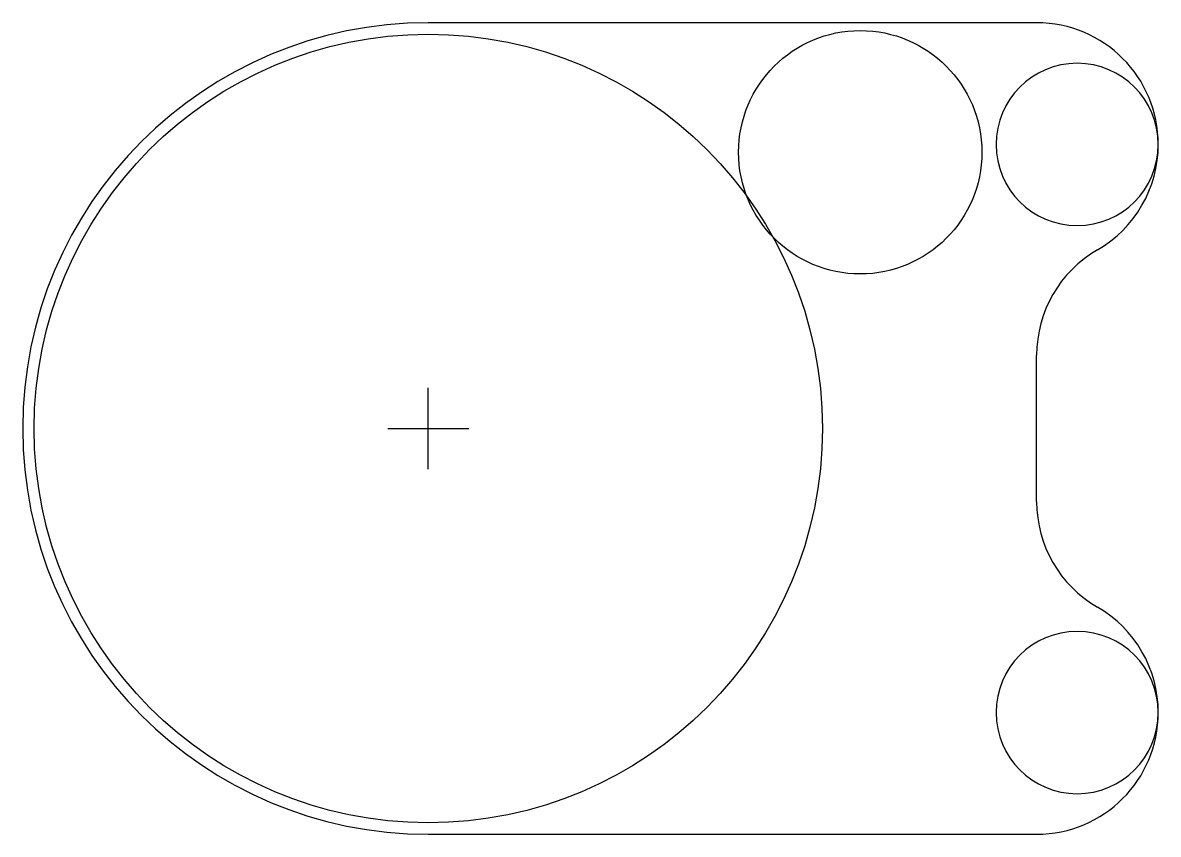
# Model space of a CAD drawing. Header units: millimetres. Extents: x 0 to 28, y 0 to 20.
import ezdxf

# ---------------------------------------------------------------- set-up
doc = ezdxf.new("R2010")
doc.units = ezdxf.units.MM
for name, color, linetype in [('BOARD_PROFILE_AND_HOLES', 7, 'CONTINUOUS'), ('LED_OPTICAL_AXIS', 7, 'CONTINUOUS'), ('LED_REFLECTOR_OD', 7, 'CONTINUOUS'), ('PHOTORESISTOR_OD', 7, 'CONTINUOUS')]:
    doc.layers.add(name, color=color, linetype=linetype)

msp = doc.modelspace()

# ---------------------------------------------------------------- linework, layer by layer
at = {"layer": 'BOARD_PROFILE_AND_HOLES'}
for p, q in [((25, 20), (10, 20)), ((25, 8.196), (25, 11.804)), ((10, 0), (25, 0))]:
    msp.add_line(p, q, dxfattribs=at)
for centre, radius, start, end in [((10, 10), 10, 90, 180), ((25, 17), 3, 0.0007, 90), ((26, 17), 2, 0.001, 180), ((26, 17), 2, 180, -0.001), ((25, 17), 3, -60, -0.0007), ((28, 11.804), 3, 120, 180), ((10, 10), 10, 180, -90), ((28, 8.196), 3, 180, -120), ((25, 3), 3, 0.0007, 60), ((26, 3), 2, 0.001, 180), ((26, 3), 2, 180, -0.001), ((25, 3), 3, -90, -0.0007)]:
    msp.add_arc(centre, radius, start, end, dxfattribs=at)
at = {"layer": 'LED_OPTICAL_AXIS'}
for p, q in [((10, 9), (10, 11)), ((9, 10), (11, 10))]:
    msp.add_line(p, q, dxfattribs=at)
at = {"layer": 'LED_REFLECTOR_OD'}
msp.add_circle((10, 10), 9.718, dxfattribs=at)
at = {"layer": 'PHOTORESISTOR_OD'}
msp.add_circle((20.651, 16.808), 3, dxfattribs=at)

doc.saveas('drawing.dxf')
